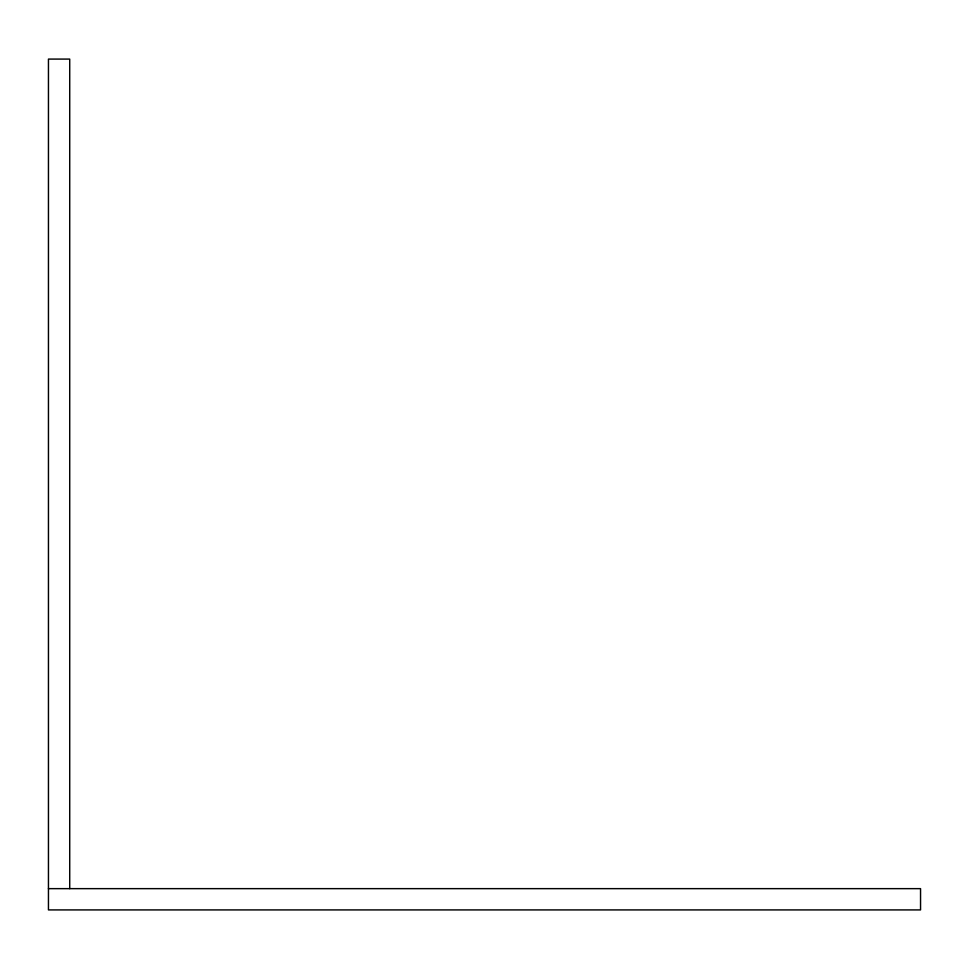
<?xml version="1.0" encoding="UTF-8"?>
<svg xmlns="http://www.w3.org/2000/svg" width="969" height="969" viewBox="0 0 969 969"><rect width="100%" height="100%" fill="white"/><g stroke="black" fill="none" stroke-linecap="round" stroke-linejoin="round"><path stroke-width="1.45" d="M48.45 888.646L920.55 888.646L920.55 909.915L48.45 909.915L48.45 59.085L69.72 59.085L69.72 888.646"/></g></svg>
